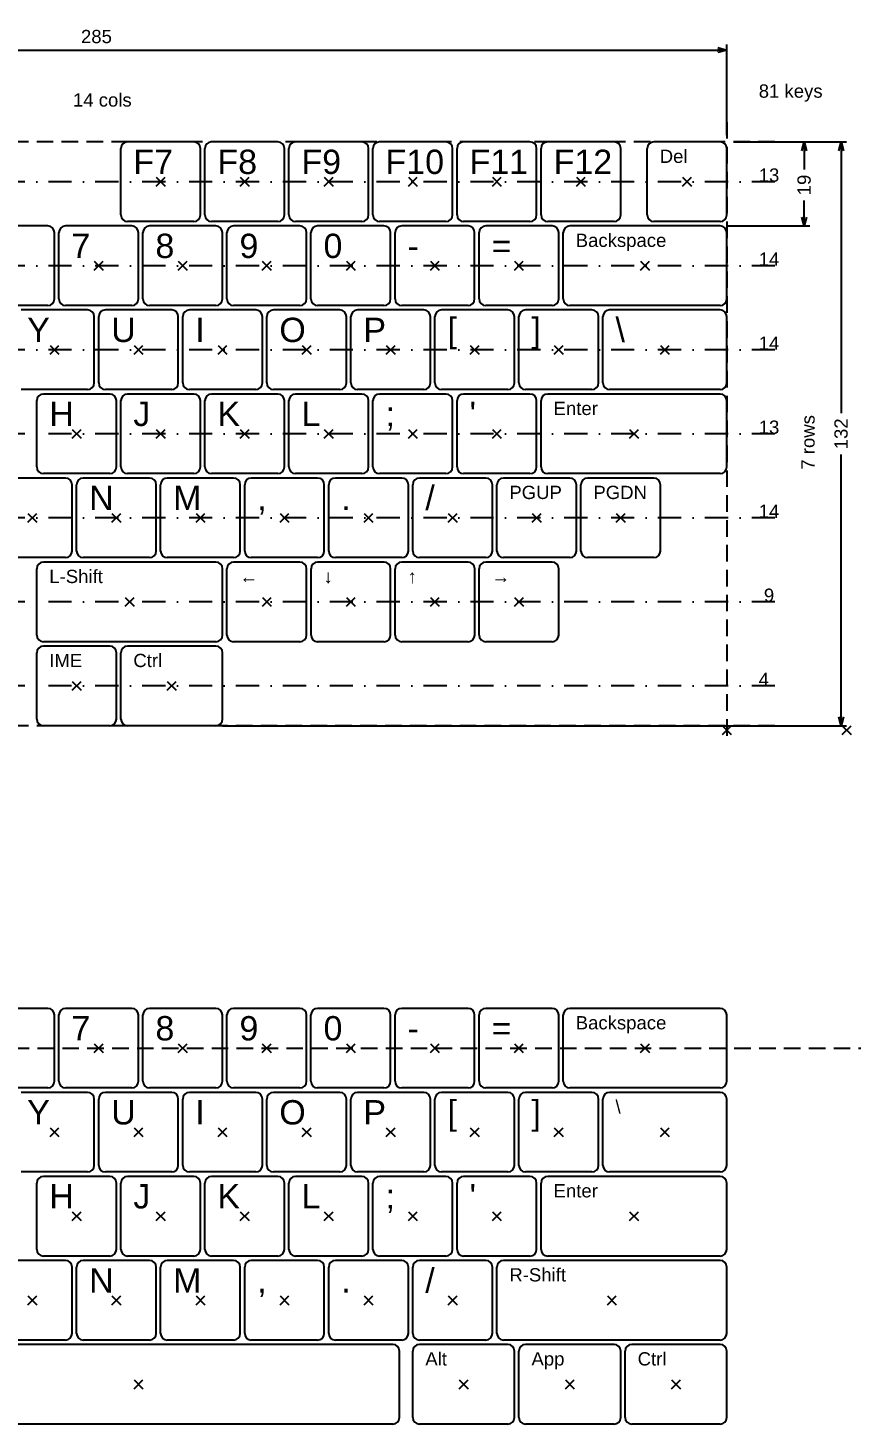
# Model space of a CAD drawing. Header units: millimetres. Extents: x -130 to 192, y -715 to 41.
# Drawn here: x 5.9 to 192, y -715.5 to -399.8 of the extents above; entities that cross this region are included whole.
import ezdxf

# ---------------------------------------------------------------- set-up
doc = ezdxf.new("R2010")
doc.units = ezdxf.units.MM
doc.header["$LTSCALE"] = 15
doc.header["$MEASUREMENT"] = 0
doc.header["$PDMODE"] = 3
doc.header["$PDSIZE"] = -5
doc.linetypes.add('DASHDOT', pattern=[1, 0.5, -0.25, 0, -0.25])
doc.linetypes.add('DASHED', pattern=[0.375, 0.25, -0.125])
doc.layers.add('dim', color=4, linetype='Continuous')
doc.layers.add('label', color=2, linetype='Continuous')
doc.layers.add('origin', color=8, linetype='DASHED', plot=False)
doc.styles.get("Standard").update_dxf_attribs({"font": 'arial.ttf'})
doc.dimstyles.new('1', dxfattribs={"dimtxt": 3, "dimasz": 2, "dimexe": 1.25, "dimexo": 1.5, "dimgap": 1.5, "dimtad": 3, "dimtoh": 1, "dimdsep": 46, "dimtxsty": 'Standard', "dimblk": 'OPEN30', "dimcen": 2.5, "dimadec": 1, "dimazin": 0, "dimtfac": 1, "dimtdec": 4, "dimtmove": 0, "dimatfit": 3, "dimldrblk": 'OPEN30', "dimfxl": 1, "dimtolj": 1, "dimarcsym": 0})

# ---------------------------------------------------------------- blocks, each defined once
blk = doc.blocks.new('_Open30')
at = {"color": 0, "linetype": 'ByBlock', "lineweight": -2}
for p, q in [((-1, 0.267949), (0, 0)), ((0, 0), (-1, -0.267949)), ((0, 0), (-1, 0))]:
    blk.add_line(p, q, dxfattribs=at)
blk = doc.blocks.new('*D13')
at = {"layer": 'dim', "color": 0, "lineweight": -2}
for p, q in [((-121.1, -444.56), (-121.1, -403.53)), ((163.9, -424.06), (163.9, -403.53)), ((-119.1, -404.78), (161.9, -404.78))]:
    blk.add_line(p, q, dxfattribs=at)
at = {"layer": 'dim', "color": 0, "lineweight": -2, "xscale": 2, "yscale": 2, "zscale": 2, "rotation": 180}
blk.add_blockref('_Open30', (-121.1, -404.78), dxfattribs=at)
at = {"layer": 'dim', "color": 0, "lineweight": -2, "xscale": 2, "yscale": 2, "zscale": 2}
blk.add_blockref('_Open30', (163.9, -404.78), dxfattribs=at)
at = {"layer": 'dim', "color": 0, "insert": (21.4, -401.75), "char_height": 3, "attachment_point": 5}
blk.add_mtext('\\A1;285', dxfattribs=at)
blk = doc.blocks.new('*D15')
at = {"layer": 'dim', "color": 0, "lineweight": -2}
for p, q in [((165.4, -425.56), (190.99, -425.56)), ((189.74, -427.56), (189.74, -486.9)), ((189.74, -555.56), (189.74, -496.22)), ((49.9, -557.56), (190.99, -557.56))]:
    blk.add_line(p, q, dxfattribs=at)
at = {"layer": 'dim', "color": 0, "lineweight": -2, "xscale": 2, "yscale": 2, "zscale": 2}
for p, rotation in [((189.74, -425.56), 90), ((189.74, -557.56), 270)]:
    blk.add_blockref('_Open30', p, dxfattribs=dict(at, rotation=rotation))
at = {"layer": 'dim', "color": 0, "insert": (189.74, -491.56), "char_height": 3, "attachment_point": 5, "rotation": 90}
blk.add_mtext('\\A1;132', dxfattribs=at)
blk = doc.blocks.new('*D9')
at = {"layer": 'dim', "color": 0, "lineweight": -2}
for p, q in [((165.4, -425.56), (182.64, -425.56)), ((181.39, -427.56), (181.39, -431.79)), ((181.39, -442.56), (181.39, -438.81)), ((163.9, -444.56), (182.64, -444.56))]:
    blk.add_line(p, q, dxfattribs=at)
at = {"layer": 'dim', "color": 0, "lineweight": -2, "xscale": 2, "yscale": 2, "zscale": 2}
for p, rotation in [((181.39, -425.56), 90), ((181.39, -444.56), 270)]:
    blk.add_blockref('_Open30', p, dxfattribs=dict(at, rotation=rotation))
at = {"layer": 'dim', "color": 0, "insert": (181.39, -435.3), "char_height": 3, "attachment_point": 5, "rotation": 90}
blk.add_mtext('\\A1;19', dxfattribs=at)

msp = doc.modelspace()

# ---------------------------------------------------------------- linework, layer by layer
for p, q in [((43.405, -425.562), (28.405, -425.562)), ((62.405, -425.562), (47.405, -425.562)), ((81.405, -425.562), (66.405, -425.562)), ((100.405, -425.562), (85.405, -425.562)), ((119.405, -425.562), (104.405, -425.562)), ((138.405, -425.562), (123.405, -425.562)), ((162.405, -425.562), (147.405, -425.562)), ((26.905, -442.062), (26.905, -427.062)), ((44.905, -442.062), (44.905, -427.062)), ((45.905, -442.062), (45.905, -427.062)), ((63.905, -442.062), (63.905, -427.062)), ((64.905, -442.062), (64.905, -427.062)), ((82.905, -442.062), (82.905, -427.062)), ((83.905, -442.062), (83.905, -427.062)), ((101.905, -442.062), (101.905, -427.062)), ((102.905, -442.062), (102.905, -427.062)), ((120.905, -442.062), (120.905, -427.062)), ((121.905, -442.062), (121.905, -427.062)), ((139.905, -442.062), (139.905, -427.062)), ((145.905, -442.062), (145.905, -427.062)), ((163.905, -442.062), (163.905, -427.062)), ((10.397, -444.562), (-4.603, -444.562)), ((29.397, -444.562), (14.397, -444.562)), ((43.405, -443.562), (28.405, -443.562)), ((48.397, -444.562), (33.397, -444.562)), ((62.405, -443.562), (47.405, -443.562)), ((67.397, -444.562), (52.397, -444.562)), ((81.405, -443.562), (66.405, -443.562)), ((86.397, -444.562), (71.397, -444.562)), ((100.405, -443.562), (85.405, -443.562)), ((105.397, -444.562), (90.397, -444.562)), ((119.405, -443.562), (104.405, -443.562)), ((124.397, -444.562), (109.397, -444.562)), ((138.405, -443.562), (123.405, -443.562)), ((162.405, -444.562), (128.405, -444.562)), ((162.405, -443.562), (147.405, -443.562)), ((11.897, -461.062), (11.897, -446.062)), ((12.897, -461.062), (12.897, -446.062)), ((30.897, -461.062), (30.897, -446.062)), ((31.897, -461.062), (31.897, -446.062)), ((49.897, -461.062), (49.897, -446.062)), ((50.897, -461.062), (50.897, -446.062)), ((68.897, -461.062), (68.897, -446.062)), ((69.897, -461.062), (69.897, -446.062)), ((87.897, -461.062), (87.897, -446.062)), ((88.897, -461.062), (88.897, -446.062)), ((106.897, -461.062), (106.897, -446.062)), ((107.897, -461.062), (107.897, -446.062)), ((125.897, -461.062), (125.897, -446.062)), ((126.905, -461.062), (126.905, -446.062)), ((163.905, -461.062), (163.905, -446.062)), ((10.397, -462.562), (-4.603, -462.562)), ((19.405, -463.562), (4.405, -463.562)), ((29.397, -462.562), (14.397, -462.562)), ((38.405, -463.562), (23.405, -463.562)), ((48.397, -462.562), (33.397, -462.562)), ((57.405, -463.562), (42.405, -463.562)), ((67.397, -462.562), (52.397, -462.562)), ((76.405, -463.562), (61.405, -463.562)), ((86.397, -462.562), (71.397, -462.562)), ((95.405, -463.562), (80.405, -463.562)), ((105.397, -462.562), (90.397, -462.562)), ((114.405, -463.562), (99.405, -463.562)), ((124.397, -462.562), (109.397, -462.562)), ((133.405, -463.562), (118.405, -463.562)), ((162.405, -462.562), (128.405, -462.562)), ((162.405, -463.562), (137.405, -463.562)), ((20.905, -480.062), (20.905, -465.062)), ((21.905, -480.062), (21.905, -465.062)), ((39.905, -480.062), (39.905, -465.062)), ((40.905, -480.062), (40.905, -465.062)), ((58.905, -480.062), (58.905, -465.062)), ((59.905, -480.062), (59.905, -465.062)), ((77.905, -480.062), (77.905, -465.062)), ((78.905, -480.062), (78.905, -465.062)), ((96.905, -480.062), (96.905, -465.062)), ((97.905, -480.062), (97.905, -465.062)), ((115.905, -480.062), (115.905, -465.062)), ((116.905, -480.062), (116.905, -465.062)), ((134.905, -480.062), (134.905, -465.062)), ((135.905, -480.062), (135.905, -465.062)), ((163.905, -480.062), (163.905, -465.062)), ((19.405, -481.562), (4.405, -481.562)), ((24.405, -482.562), (9.405, -482.562)), ((38.405, -481.562), (23.405, -481.562)), ((43.405, -482.562), (28.405, -482.562)), ((57.405, -481.562), (42.405, -481.562)), ((62.405, -482.562), (47.405, -482.562)), ((76.405, -481.562), (61.405, -481.562)), ((81.405, -482.562), (66.405, -482.562)), ((95.405, -481.562), (80.405, -481.562)), ((100.405, -482.562), (85.405, -482.562)), ((114.405, -481.562), (99.405, -481.562)), ((119.405, -482.562), (104.405, -482.562)), ((133.405, -481.562), (118.405, -481.562)), ((162.405, -482.562), (123.405, -482.562)), ((162.405, -481.562), (137.405, -481.562)), ((7.905, -499.062), (7.905, -484.062)), ((25.905, -499.062), (25.905, -484.062)), ((26.905, -499.062), (26.905, -484.062)), ((44.905, -499.062), (44.905, -484.062)), ((45.905, -499.062), (45.905, -484.062)), ((63.905, -499.062), (63.905, -484.062)), ((64.905, -499.062), (64.905, -484.062)), ((82.905, -499.062), (82.905, -484.062)), ((83.905, -499.062), (83.905, -484.062)), ((101.905, -499.062), (101.905, -484.062)), ((102.905, -499.062), (102.905, -484.062)), ((120.905, -499.062), (120.905, -484.062)), ((121.905, -499.062), (121.905, -484.062)), ((163.905, -499.062), (163.905, -484.062)), ((14.405, -501.562), (-0.595, -501.562)), ((24.405, -500.562), (9.405, -500.562)), ((33.405, -501.562), (18.405, -501.562)), ((43.405, -500.562), (28.405, -500.562)), ((52.405, -501.562), (37.405, -501.562)), ((62.405, -500.562), (47.405, -500.562)), ((71.405, -501.562), (56.405, -501.562)), ((81.405, -500.562), (66.405, -500.562)), ((90.405, -501.562), (75.405, -501.562)), ((100.405, -500.562), (85.405, -500.562)), ((109.405, -501.562), (94.405, -501.562)), ((119.405, -500.562), (104.405, -500.562)), ((128.405, -501.562), (113.405, -501.562)), ((162.405, -500.562), (123.405, -500.562)), ((147.405, -501.562), (132.405, -501.562)), ((15.905, -518.062), (15.905, -503.062)), ((16.905, -518.062), (16.905, -503.062)), ((34.905, -518.062), (34.905, -503.062)), ((35.905, -518.062), (35.905, -503.062)), ((53.905, -518.062), (53.905, -503.062)), ((54.905, -518.062), (54.905, -503.062)), ((72.905, -518.062), (72.905, -503.062)), ((73.905, -518.062), (73.905, -503.062)), ((91.905, -518.062), (91.905, -503.062)), ((92.905, -518.062), (92.905, -503.062)), ((110.905, -518.062), (110.905, -503.062)), ((111.905, -518.062), (111.905, -503.062)), ((129.905, -518.062), (129.905, -503.062)), ((130.905, -518.062), (130.905, -503.062)), ((148.905, -518.062), (148.905, -503.062)), ((14.405, -519.562), (-0.595, -519.562)), ((48.405, -520.562), (9.405, -520.562)), ((33.405, -519.562), (18.405, -519.562)), ((52.405, -519.562), (37.405, -519.562)), ((67.405, -520.562), (52.405, -520.562)), ((71.405, -519.562), (56.405, -519.562)), ((86.405, -520.562), (71.405, -520.562)), ((90.405, -519.562), (75.405, -519.562)), ((105.405, -520.562), (90.405, -520.562)), ((109.405, -519.562), (94.405, -519.562)), ((124.405, -520.562), (109.405, -520.562)), ((128.405, -519.562), (113.405, -519.562)), ((147.405, -519.562), (132.405, -519.562)), ((7.905, -537.062), (7.905, -522.062)), ((49.905, -537.062), (49.905, -522.062)), ((50.905, -537.062), (50.905, -522.062)), ((68.905, -537.062), (68.905, -522.062)), ((69.905, -537.062), (69.905, -522.062)), ((87.905, -537.062), (87.905, -522.062)), ((88.905, -537.062), (88.905, -522.062)), ((106.905, -537.062), (106.905, -522.062)), ((107.905, -537.062), (107.905, -522.062)), ((125.905, -537.062), (125.905, -522.062)), ((48.405, -538.562), (9.405, -538.562)), ((24.405, -539.562), (9.405, -539.562)), ((48.405, -539.562), (28.405, -539.562)), ((67.405, -538.562), (52.405, -538.562)), ((86.405, -538.562), (71.405, -538.562)), ((105.405, -538.562), (90.405, -538.562)), ((124.405, -538.562), (109.405, -538.562)), ((7.905, -556.062), (7.905, -541.062)), ((25.905, -556.062), (25.905, -541.062)), ((26.905, -556.062), (26.905, -541.062)), ((49.905, -556.062), (49.905, -541.062)), ((24.405, -557.562), (9.405, -557.562)), ((48.405, -557.562), (28.405, -557.562)), ((10.397, -621.477), (-4.603, -621.477)), ((29.397, -621.477), (14.397, -621.477)), ((48.397, -621.477), (33.397, -621.477)), ((67.397, -621.477), (52.397, -621.477)), ((86.397, -621.477), (71.397, -621.477)), ((105.397, -621.477), (90.397, -621.477)), ((124.397, -621.477), (109.397, -621.477)), ((162.405, -621.477), (128.405, -621.477)), ((11.897, -637.977), (11.897, -622.977)), ((12.897, -637.977), (12.897, -622.977)), ((30.897, -637.977), (30.897, -622.977)), ((31.897, -637.977), (31.897, -622.977)), ((49.897, -637.977), (49.897, -622.977)), ((50.897, -637.977), (50.897, -622.977)), ((68.897, -637.977), (68.897, -622.977)), ((69.897, -637.977), (69.897, -622.977)), ((87.897, -637.977), (87.897, -622.977)), ((88.897, -637.977), (88.897, -622.977)), ((106.897, -637.977), (106.897, -622.977)), ((107.897, -637.977), (107.897, -622.977)), ((125.897, -637.977), (125.897, -622.977)), ((126.905, -637.977), (126.905, -622.977)), ((163.905, -637.977), (163.905, -622.977)), ((10.397, -639.477), (-4.603, -639.477)), ((19.405, -640.477), (4.405, -640.477)), ((29.397, -639.477), (14.397, -639.477)), ((38.405, -640.477), (23.405, -640.477)), ((48.397, -639.477), (33.397, -639.477)), ((57.405, -640.477), (42.405, -640.477)), ((67.397, -639.477), (52.397, -639.477)), ((76.405, -640.477), (61.405, -640.477)), ((86.397, -639.477), (71.397, -639.477)), ((95.405, -640.477), (80.405, -640.477)), ((105.397, -639.477), (90.397, -639.477)), ((114.405, -640.477), (99.405, -640.477)), ((124.397, -639.477), (109.397, -639.477)), ((133.405, -640.477), (118.405, -640.477)), ((162.405, -639.477), (128.405, -639.477)), ((162.405, -640.477), (137.405, -640.477)), ((20.905, -656.977), (20.905, -641.977)), ((21.905, -656.977), (21.905, -641.977)), ((39.905, -656.977), (39.905, -641.977)), ((40.905, -656.977), (40.905, -641.977)), ((58.905, -656.977), (58.905, -641.977)), ((59.905, -656.977), (59.905, -641.977)), ((77.905, -656.977), (77.905, -641.977)), ((78.905, -656.977), (78.905, -641.977)), ((96.905, -656.977), (96.905, -641.977)), ((97.905, -656.977), (97.905, -641.977)), ((115.905, -656.977), (115.905, -641.977)), ((116.905, -656.977), (116.905, -641.977)), ((134.905, -656.977), (134.905, -641.977)), ((135.905, -656.977), (135.905, -641.977)), ((163.905, -656.977), (163.905, -641.977)), ((19.405, -658.477), (4.405, -658.477)), ((24.405, -659.477), (9.405, -659.477)), ((38.405, -658.477), (23.405, -658.477)), ((43.405, -659.477), (28.405, -659.477)), ((57.405, -658.477), (42.405, -658.477)), ((62.405, -659.477), (47.405, -659.477)), ((76.405, -658.477), (61.405, -658.477)), ((81.405, -659.477), (66.405, -659.477)), ((95.405, -658.477), (80.405, -658.477)), ((100.405, -659.477), (85.405, -659.477)), ((114.405, -658.477), (99.405, -658.477)), ((119.405, -659.477), (104.405, -659.477)), ((133.405, -658.477), (118.405, -658.477)), ((162.405, -659.477), (123.405, -659.477)), ((162.405, -658.477), (137.405, -658.477)), ((7.905, -675.977), (7.905, -660.977)), ((25.905, -675.977), (25.905, -660.977)), ((26.905, -675.977), (26.905, -660.977)), ((44.905, -675.977), (44.905, -660.977)), ((45.905, -675.977), (45.905, -660.977)), ((63.905, -675.977), (63.905, -660.977)), ((64.905, -675.977), (64.905, -660.977)), ((82.905, -675.977), (82.905, -660.977)), ((83.905, -675.977), (83.905, -660.977)), ((101.905, -675.977), (101.905, -660.977)), ((102.905, -675.977), (102.905, -660.977)), ((120.905, -675.977), (120.905, -660.977)), ((121.905, -675.977), (121.905, -660.977)), ((163.905, -675.977), (163.905, -660.977)), ((14.405, -678.477), (-0.595, -678.477)), ((24.405, -677.477), (9.405, -677.477)), ((33.405, -678.477), (18.405, -678.477)), ((43.405, -677.477), (28.405, -677.477)), ((52.405, -678.477), (37.405, -678.477)), ((62.405, -677.477), (47.405, -677.477)), ((71.405, -678.477), (56.405, -678.477)), ((81.405, -677.477), (66.405, -677.477)), ((90.405, -678.477), (75.405, -678.477)), ((100.405, -677.477), (85.405, -677.477)), ((109.405, -678.477), (94.405, -678.477)), ((119.405, -677.477), (104.405, -677.477)), ((162.405, -678.477), (113.405, -678.477)), ((162.405, -677.477), (123.405, -677.477)), ((15.905, -694.977), (15.905, -679.977)), ((16.905, -694.977), (16.905, -679.977)), ((34.905, -694.977), (34.905, -679.977)), ((35.905, -694.977), (35.905, -679.977)), ((53.905, -694.977), (53.905, -679.977)), ((54.905, -694.977), (54.905, -679.977)), ((72.905, -694.977), (72.905, -679.977)), ((73.905, -694.977), (73.905, -679.977)), ((91.905, -694.977), (91.905, -679.977)), ((92.905, -694.977), (92.905, -679.977)), ((110.905, -694.977), (110.905, -679.977)), ((111.905, -694.977), (111.905, -679.977)), ((163.905, -694.977), (163.905, -679.977)), ((88.405, -697.477), (-26.595, -697.477)), ((14.405, -696.477), (-0.595, -696.477)), ((33.405, -696.477), (18.405, -696.477)), ((52.405, -696.477), (37.405, -696.477)), ((71.405, -696.477), (56.405, -696.477)), ((90.405, -696.477), (75.405, -696.477)), ((109.405, -696.477), (94.405, -696.477)), ((114.405, -697.477), (94.405, -697.477)), ((162.405, -696.477), (113.405, -696.477)), ((138.405, -697.477), (118.405, -697.477)), ((162.405, -697.477), (142.405, -697.477)), ((89.905, -713.977), (89.905, -698.977)), ((92.905, -713.977), (92.905, -698.977)), ((115.905, -713.977), (115.905, -698.977)), ((116.905, -713.977), (116.905, -698.977)), ((139.905, -713.977), (139.905, -698.977)), ((140.905, -713.977), (140.905, -698.977)), ((163.905, -713.977), (163.905, -698.977)), ((88.405, -715.477), (-26.595, -715.477)), ((114.405, -715.477), (94.405, -715.477)), ((138.405, -715.477), (118.405, -715.477)), ((162.405, -715.477), (142.405, -715.477))]:
    msp.add_line(p, q)
for centre, start, end in [((28.405, -427.062), 90, 180), ((43.405, -427.062), 0, 90), ((47.405, -427.062), 90, 180), ((62.405, -427.062), 0, 90), ((66.405, -427.062), 90, 180), ((81.405, -427.062), 0, 90), ((85.405, -427.062), 90, 180), ((100.405, -427.062), 0, 90), ((104.405, -427.062), 90, 180), ((119.405, -427.062), 0, 90), ((123.405, -427.062), 90, 180), ((138.405, -427.062), 0, 90), ((147.405, -427.062), 90, 180), ((162.405, -427.062), 0, 90), ((10.397, -446.062), 0, 90), ((14.397, -446.062), 90, 180), ((28.405, -442.062), 180, 270), ((29.397, -446.062), 0, 90), ((33.397, -446.062), 90, 180), ((43.405, -442.062), 270, 0), ((47.405, -442.062), 180, 270), ((48.397, -446.062), 0, 90), ((52.397, -446.062), 90, 180), ((62.405, -442.062), 270, 0), ((66.405, -442.062), 180, 270), ((67.397, -446.062), 0, 90), ((71.397, -446.062), 90, 180), ((81.405, -442.062), 270, 0), ((85.405, -442.062), 180, 270), ((86.397, -446.062), 0, 90), ((90.397, -446.062), 90, 180), ((100.405, -442.062), 270, 0), ((104.405, -442.062), 180, 270), ((105.397, -446.062), 0, 90), ((109.397, -446.062), 90, 180), ((119.405, -442.062), 270, 0), ((123.405, -442.062), 180, 270), ((124.397, -446.062), 0, 90), ((128.405, -446.062), 90, 180), ((138.405, -442.062), 270, 0), ((147.405, -442.062), 180, 270), ((162.405, -442.062), 270, 0), ((162.405, -446.062), 0, 90), ((10.397, -461.062), 270, 0), ((14.397, -461.062), 180, 270), ((19.405, -465.062), 0, 90), ((23.405, -465.062), 90, 180), ((29.397, -461.062), 270, 0), ((33.397, -461.062), 180, 270), ((38.405, -465.062), 0, 90), ((42.405, -465.062), 90, 180), ((48.397, -461.062), 270, 0), ((52.397, -461.062), 180, 270), ((57.405, -465.062), 0, 90), ((61.405, -465.062), 90, 180), ((67.397, -461.062), 270, 0), ((71.397, -461.062), 180, 270), ((76.405, -465.062), 0, 90), ((80.405, -465.062), 90, 180), ((86.397, -461.062), 270, 0), ((90.397, -461.062), 180, 270), ((95.405, -465.062), 0, 90), ((99.405, -465.062), 90, 180), ((105.397, -461.062), 270, 0), ((109.397, -461.062), 180, 270), ((114.405, -465.062), 0, 90), ((118.405, -465.062), 90, 180), ((124.397, -461.062), 270, 0), ((128.405, -461.062), 180, 270), ((133.405, -465.062), 0, 90), ((137.405, -465.062), 90, 180), ((162.405, -461.062), 270, 0), ((162.405, -465.062), 0, 90), ((9.405, -484.062), 90, 180), ((19.405, -480.062), 270, 0), ((23.405, -480.062), 180, 270), ((24.405, -484.062), 0, 90), ((28.405, -484.062), 90, 180), ((38.405, -480.062), 270, 0), ((42.405, -480.062), 180, 270), ((43.405, -484.062), 0, 90), ((47.405, -484.062), 90, 180), ((57.405, -480.062), 270, 0), ((61.405, -480.062), 180, 270), ((62.405, -484.062), 0, 90), ((66.405, -484.062), 90, 180), ((76.405, -480.062), 270, 0), ((80.405, -480.062), 180, 270), ((81.405, -484.062), 0, 90), ((85.405, -484.062), 90, 180), ((95.405, -480.062), 270, 0), ((99.405, -480.062), 180, 270), ((100.405, -484.062), 0, 90), ((104.405, -484.062), 90, 180), ((114.405, -480.062), 270, 0), ((118.405, -480.062), 180, 270), ((119.405, -484.062), 0, 90), ((123.405, -484.062), 90, 180), ((133.405, -480.062), 270, 0), ((137.405, -480.062), 180, 270), ((162.405, -480.062), 270, 0), ((162.405, -484.062), 0, 90), ((9.405, -499.062), 180, 270), ((14.405, -503.062), 0, 90), ((18.405, -503.062), 90, 180), ((24.405, -499.062), 270, 0), ((28.405, -499.062), 180, 270), ((33.405, -503.062), 0, 90), ((37.405, -503.062), 90, 180), ((43.405, -499.062), 270, 0), ((47.405, -499.062), 180, 270), ((52.405, -503.062), 0, 90), ((56.405, -503.062), 90, 180), ((62.405, -499.062), 270, 0), ((66.405, -499.062), 180, 270), ((71.405, -503.062), 0, 90), ((75.405, -503.062), 90, 180), ((81.405, -499.062), 270, 0), ((85.405, -499.062), 180, 270), ((90.405, -503.062), 0, 90), ((94.405, -503.062), 90, 180), ((100.405, -499.062), 270, 0), ((104.405, -499.062), 180, 270), ((109.405, -503.062), 0, 90), ((113.405, -503.062), 90, 180), ((119.405, -499.062), 270, 0), ((123.405, -499.062), 180, 270), ((128.405, -503.062), 0, 90), ((132.405, -503.062), 90, 180), ((147.405, -503.062), 0, 90), ((162.405, -499.062), 270, 0), ((9.405, -522.062), 90, 180), ((14.405, -518.062), 270, 0), ((18.405, -518.062), 180, 270), ((33.405, -518.062), 270, 0), ((37.405, -518.062), 180, 270), ((48.405, -522.062), 0, 90), ((52.405, -522.062), 90, 180), ((52.405, -518.062), 270, 0), ((56.405, -518.062), 180, 270), ((67.405, -522.062), 0, 90), ((71.405, -522.062), 90, 180), ((71.405, -518.062), 270, 0), ((75.405, -518.062), 180, 270), ((86.405, -522.062), 0, 90), ((90.405, -522.062), 90, 180), ((90.405, -518.062), 270, 0), ((94.405, -518.062), 180, 270), ((105.405, -522.062), 0, 90), ((109.405, -522.062), 90, 180), ((109.405, -518.062), 270, 0), ((113.405, -518.062), 180, 270), ((124.405, -522.062), 0, 90), ((128.405, -518.062), 270, 0), ((132.405, -518.062), 180, 270), ((147.405, -518.062), 270, 0), ((9.405, -537.062), 180, 270), ((9.405, -541.062), 90, 180), ((24.405, -541.062), 0, 90), ((28.405, -541.062), 90, 180), ((48.405, -537.062), 270, 0), ((48.405, -541.062), 0, 90), ((52.405, -537.062), 180, 270), ((67.405, -537.062), 270, 0), ((71.405, -537.062), 180, 270), ((86.405, -537.062), 270, 0), ((90.405, -537.062), 180, 270), ((105.405, -537.062), 270, 0), ((109.405, -537.062), 180, 270), ((124.405, -537.062), 270, 0), ((9.405, -556.062), 180, 270), ((24.405, -556.062), 270, 0), ((28.405, -556.062), 180, 270), ((48.405, -556.062), 270, 0), ((10.397, -622.977), 0, 90), ((14.397, -622.977), 90, 180), ((29.397, -622.977), 0, 90), ((33.397, -622.977), 90, 180), ((48.397, -622.977), 0, 90), ((52.397, -622.977), 90, 180), ((67.397, -622.977), 0, 90), ((71.397, -622.977), 90, 180), ((86.397, -622.977), 0, 90), ((90.397, -622.977), 90, 180), ((105.397, -622.977), 0, 90), ((109.397, -622.977), 90, 180), ((124.397, -622.977), 0, 90), ((128.405, -622.977), 90, 180), ((162.405, -622.977), 0, 90), ((10.397, -637.977), 270, 0), ((14.397, -637.977), 180, 270), ((19.405, -641.977), 0, 90), ((23.405, -641.977), 90, 180), ((29.397, -637.977), 270, 0), ((33.397, -637.977), 180, 270), ((38.405, -641.977), 0, 90), ((42.405, -641.977), 90, 180), ((48.397, -637.977), 270, 0), ((52.397, -637.977), 180, 270), ((57.405, -641.977), 0, 90), ((61.405, -641.977), 90, 180), ((67.397, -637.977), 270, 0), ((71.397, -637.977), 180, 270), ((76.405, -641.977), 0, 90), ((80.405, -641.977), 90, 180), ((86.397, -637.977), 270, 0), ((90.397, -637.977), 180, 270), ((95.405, -641.977), 0, 90), ((99.405, -641.977), 90, 180), ((105.397, -637.977), 270, 0), ((109.397, -637.977), 180, 270), ((114.405, -641.977), 0, 90), ((118.405, -641.977), 90, 180), ((124.397, -637.977), 270, 0), ((128.405, -637.977), 180, 270), ((133.405, -641.977), 0, 90), ((137.405, -641.977), 90, 180), ((162.405, -637.977), 270, 0), ((162.405, -641.977), 0, 90), ((9.405, -660.977), 90, 180), ((19.405, -656.977), 270, 0), ((23.405, -656.977), 180, 270), ((24.405, -660.977), 0, 90), ((28.405, -660.977), 90, 180), ((38.405, -656.977), 270, 0), ((42.405, -656.977), 180, 270), ((43.405, -660.977), 0, 90), ((47.405, -660.977), 90, 180), ((57.405, -656.977), 270, 0), ((61.405, -656.977), 180, 270), ((62.405, -660.977), 0, 90), ((66.405, -660.977), 90, 180), ((76.405, -656.977), 270, 0), ((80.405, -656.977), 180, 270), ((81.405, -660.977), 0, 90), ((85.405, -660.977), 90, 180), ((95.405, -656.977), 270, 0), ((99.405, -656.977), 180, 270), ((100.405, -660.977), 0, 90), ((104.405, -660.977), 90, 180), ((114.405, -656.977), 270, 0), ((118.405, -656.977), 180, 270), ((119.405, -660.977), 0, 90), ((123.405, -660.977), 90, 180), ((133.405, -656.977), 270, 0), ((137.405, -656.977), 180, 270), ((162.405, -656.977), 270, 0), ((162.405, -660.977), 0, 90), ((9.405, -675.977), 180, 270), ((14.405, -679.977), 0, 90), ((18.405, -679.977), 90, 180), ((24.405, -675.977), 270, 0), ((28.405, -675.977), 180, 270), ((33.405, -679.977), 0, 90), ((37.405, -679.977), 90, 180), ((43.405, -675.977), 270, 0), ((47.405, -675.977), 180, 270), ((52.405, -679.977), 0, 90), ((56.405, -679.977), 90, 180), ((62.405, -675.977), 270, 0), ((66.405, -675.977), 180, 270), ((71.405, -679.977), 0, 90), ((75.405, -679.977), 90, 180), ((81.405, -675.977), 270, 0), ((85.405, -675.977), 180, 270), ((90.405, -679.977), 0, 90), ((94.405, -679.977), 90, 180), ((100.405, -675.977), 270, 0), ((104.405, -675.977), 180, 270), ((109.405, -679.977), 0, 90), ((113.405, -679.977), 90, 180), ((119.405, -675.977), 270, 0), ((123.405, -675.977), 180, 270), ((162.405, -675.977), 270, 0), ((162.405, -679.977), 0, 90), ((14.405, -694.977), 270, 0), ((18.405, -694.977), 180, 270), ((33.405, -694.977), 270, 0), ((37.405, -694.977), 180, 270), ((52.405, -694.977), 270, 0), ((56.405, -694.977), 180, 270), ((71.405, -694.977), 270, 0), ((75.405, -694.977), 180, 270), ((88.405, -698.977), 0, 90), ((90.405, -694.977), 270, 0), ((94.405, -694.977), 180, 270), ((94.405, -698.977), 90, 180), ((109.405, -694.977), 270, 0), ((113.405, -694.977), 180, 270), ((114.405, -698.977), 0, 90), ((118.405, -698.977), 90, 180), ((138.405, -698.977), 0, 90), ((142.405, -698.977), 90, 180), ((162.405, -694.977), 270, 0), ((162.405, -698.977), 0, 90), ((88.405, -713.977), 270, 0), ((94.405, -713.977), 180, 270), ((114.405, -713.977), 270, 0), ((118.405, -713.977), 180, 270), ((138.405, -713.977), 270, 0), ((142.405, -713.977), 180, 270), ((162.405, -713.977), 270, 0)]:
    msp.add_arc(centre, 1.5, start, end)
at = {"layer": 'origin'}
for p, q in [((163.905, -421.074), (163.905, -561.42)), ((174.771, -425.562), (-129.875, -425.562)), ((174.771, -557.562), (-129.875, -557.562))]:
    msp.add_line(p, q, dxfattribs=at)
at = {"layer": 'origin', "linetype": 'DASHDOT', "ltscale": 0.7}
for p, q in [((174.771, -434.562), (-129.875, -434.562)), ((174.771, -453.562), (-129.875, -453.562)), ((174.771, -472.562), (-129.875, -472.562)), ((174.771, -491.562), (-129.875, -491.562)), ((174.771, -510.562), (-129.875, -510.562)), ((174.771, -529.562), (-129.875, -529.562)), ((174.771, -548.562), (-129.875, -548.562))]:
    msp.add_line(p, q, dxfattribs=at)
at = {"layer": 'origin'}
msp.add_xline((-150.162, -630.477), (1, 0), dxfattribs=at)
for p in [(35.905, -434.562), (54.905, -434.562), (73.905, -434.562), (92.905, -434.562), (111.905, -434.562), (130.905, -434.562), (154.905, -434.562), (21.897, -453.562), (40.897, -453.562), (59.897, -453.562), (78.897, -453.562), (97.897, -453.562), (116.897, -453.562), (145.405, -453.562), (11.905, -472.562), (30.905, -472.562), (49.905, -472.562), (68.905, -472.562), (87.905, -472.562), (106.905, -472.562), (125.905, -472.562), (149.905, -472.562), (16.905, -491.562), (35.905, -491.562), (54.905, -491.562), (73.905, -491.562), (92.905, -491.562), (111.905, -491.562), (142.905, -491.562), (6.905, -510.562), (25.905, -510.562), (44.905, -510.562), (63.905, -510.562), (82.905, -510.562), (101.905, -510.562), (120.905, -510.562), (139.905, -510.562), (28.905, -529.562), (59.905, -529.562), (78.905, -529.562), (97.905, -529.562), (116.905, -529.562), (16.905, -548.562), (38.405, -548.562), (163.905, -558.562), (190.991, -558.562), (21.897, -630.477), (40.897, -630.477), (59.897, -630.477), (78.897, -630.477), (97.897, -630.477), (116.897, -630.477), (145.405, -630.477), (11.905, -649.477), (30.905, -649.477), (49.905, -649.477), (68.905, -649.477), (87.905, -649.477), (106.905, -649.477), (125.905, -649.477), (149.905, -649.477), (16.905, -668.477), (35.905, -668.477), (54.905, -668.477), (73.905, -668.477), (92.905, -668.477), (111.905, -668.477), (142.905, -668.477), (6.905, -687.477), (25.905, -687.477), (44.905, -687.477), (63.905, -687.477), (82.905, -687.477), (101.905, -687.477), (137.905, -687.477), (30.905, -706.477), (104.405, -706.477), (128.405, -706.477), (152.405, -706.477)]:
    msp.add_point(p, dxfattribs=at)

# ---------------------------------------------------------------- texts
at = {"layer": 'dim'}
for s, p in [('81 keys', (171.116, -415.562)), ('14 cols', (16.086, -417.572)), ('13', (171.116, -434.562)), ('14', (171.116, -453.562)), ('14', (171.116, -472.562)), ('13', (171.116, -491.562)), ('14', (171.116, -510.562)), (' 9', (171.116, -529.562)), ('4', (171.116, -548.562))]:
    msp.add_text(s, height=3, dxfattribs=at).set_placement(p)
msp.add_text('7 rows', height=3, rotation=90, dxfattribs=at).set_placement((183.753, -499.668))
at = {"layer": 'label', "width": 14.05281, "attachment_point": 1}
for s, insert, char_height in [('{F7}', (29.739, -427.313), 5.5), ('{F8}', (48.739, -427.313), 5.5), ('{F9}', (67.739, -427.313), 5.5), ('{F10}', (86.739, -427.313), 5.5), ('{F11}', (105.739, -427.313), 5.5), ('{F12}', (124.739, -427.313), 5.5), ('{Del}', (148.739, -427.313), 3), ('{7}', (15.731, -446.313), 5.5), ('{8}', (34.731, -446.313), 5.5), ('{9}', (53.731, -446.313), 5.5), ('{0}', (72.731, -446.313), 5.5), ('{=}', (110.731, -446.313), 5.5), ('{Backspace}', (129.739, -446.313), 3), ('{-}', (91.731, -446.313), 5.5), ('{Y}', (5.739, -465.313), 5.5), ('{U}', (24.739, -465.313), 5.5), ('{I}', (43.739, -465.313), 5.5), ('{O}', (62.739, -465.313), 5.5), ('{P}', (81.739, -465.313), 5.5), ('{[}', (100.739, -465.313), 5.5), ('{]}', (119.739, -465.313), 5.5), ('{\\\\}', (138.739, -465.313), 5.5), ('{H}', (10.739, -484.313), 5.5), ('{J}', (29.739, -484.313), 5.5), ('{K}', (48.739, -484.313), 5.5), ('{L}', (67.739, -484.313), 5.5), ('{;}', (86.739, -484.313), 5.5), ("{'}", (105.739, -484.313), 5.5), ('{Enter}', (124.739, -484.313), 3), ('{N}', (19.739, -503.313), 5.5), ('{M}', (38.739, -503.313), 5.5), ('{/}', (95.739, -503.313), 5.5), ('{PGUP}', (114.739, -503.313), 3), ('{PGDN}', (133.739, -503.313), 3), ('{,}', (57.739, -503.313), 5.5), ('{.}', (76.739, -503.313), 5.5), ('{L-Shift}', (10.739, -522.313), 3), ('{↓}', (72.739, -522.313), 3), ('{↑}', (91.739, -522.313), 3), ('{←}', (53.739, -522.313), 3), ('{→}', (110.739, -522.313), 3), ('{IME}', (10.739, -541.313), 3), ('{Ctrl}', (29.739, -541.313), 3), ('{7}', (15.731, -623.227), 5.5), ('{8}', (34.731, -623.227), 5.5), ('{9}', (53.731, -623.227), 5.5), ('{0}', (72.731, -623.227), 5.5), ('{=}', (110.731, -623.227), 5.5), ('{Backspace}', (129.739, -623.227), 3), ('{-}', (91.731, -623.227), 5.5), ('{Y}', (5.739, -642.227), 5.5), ('{U}', (24.739, -642.227), 5.5), ('{I}', (43.739, -642.227), 5.5), ('{O}', (62.739, -642.227), 5.5), ('{P}', (81.739, -642.227), 5.5), ('{[}', (100.739, -642.227), 5.5), ('{]}', (119.739, -642.227), 5.5), ('{\\\\}', (138.739, -642.227), 3), ('{H}', (10.739, -661.227), 5.5), ('{J}', (29.739, -661.227), 5.5), ('{K}', (48.739, -661.227), 5.5), ('{L}', (67.739, -661.227), 5.5), ('{;}', (86.739, -661.227), 5.5), ("{'}", (105.739, -661.227), 5.5), ('{Enter}', (124.739, -661.227), 3), ('{N}', (19.739, -680.227), 5.5), ('{M}', (38.739, -680.227), 5.5), ('{/}', (95.739, -680.227), 5.5), ('{R-Shift}', (114.739, -680.227), 3), ('{,}', (57.739, -680.227), 5.5), ('{.}', (76.739, -680.227), 5.5), ('{Alt}', (95.739, -699.227), 3), ('{App}', (119.739, -699.227), 3), ('{Ctrl}', (143.739, -699.227), 3)]:
    msp.add_mtext(s, dxfattribs=dict(at, insert=insert, char_height=char_height))

# ---------------------------------------------------------------- dimensions: what is measured, and where the dimension line sits
at = {"layer": 'dim'}
dim = msp.add_linear_dim(base=(163.905, -404.785), p1=(-121.095, -446.062), p2=(163.905, -425.562), dimstyle='1', dxfattribs=at)
dim.commit()
dim.dimension.update_dxf_attribs({"geometry": '*D13', "text_midpoint": (21.405, -401.753)})
dim = msp.add_linear_dim(base=(189.741, -557.562), p1=(163.905, -425.562), p2=(48.405, -557.562), angle=90, dimstyle='1', dxfattribs=at)
dim.commit()
dim.dimension.update_dxf_attribs({"geometry": '*D15', "text_midpoint": (189.741, -491.562), "text_rotation": 90})
dim = msp.add_linear_dim(base=(181.388, -444.562), p1=(163.905, -425.562), p2=(162.405, -444.562), angle=90, dimstyle='1', dxfattribs=at)
dim.commit()
dim.dimension.update_dxf_attribs({"geometry": '*D9', "text_midpoint": (181.388, -435.301), "dimtype": 160, "text_rotation": 90})

doc.saveas('drawing.dxf')
